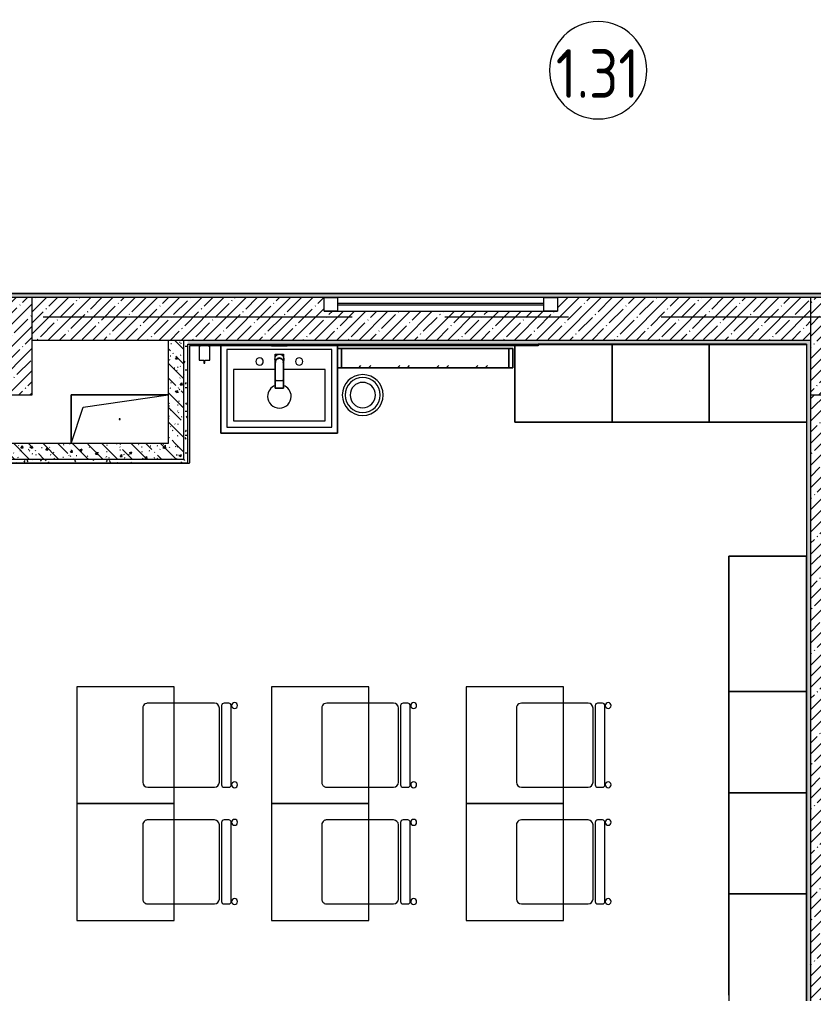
# Model space of a CAD drawing. Header units: millimetres. Extents: x 35881 to 234190, y -8553 to 29063.
# Drawn here: x 43345 to 47425, y 4324 to 9328 of the extents above; entities that cross this region are included whole.
import ezdxf

# ---------------------------------------------------------------- set-up
doc = ezdxf.new("R2010")
doc.units = ezdxf.units.MM
doc.linetypes.add('Осевая', pattern=[3175, 635, -476.25, 1587.5, -476.25])
for name, color, linetype, lineweight in [('0-1', 7, 'Continuous', 9), ('A-AREA-IDEN', 7, 'Continuous', 9), ('A-GENM', 7, 'Continuous', 9), ('A-GLAZ', 7, 'Continuous', 9), ('A-GLAZ-1', 7, 'Continuous', 13), ('A-WALL', 7, 'Continuous', 9), ('I-FURN', 7, 'Continuous', 9), ('I-WALL', 7, 'Continuous', 9), ('P-SANR-FIXT', 7, 'Continuous', 9), ('S-COLS', 7, 'Continuous', 9), ('Оси-2', 7, 'Осевая', 9)]:
    doc.layers.add(name, color=color, linetype=linetype, lineweight=lineweight)
for name, color, linetype, lineweight, true_color in [('A-WALL-1', 7, 'Continuous', 9, 0x3c3c3c), ('A-WALL-FNSH-1', 7, 'Continuous', 9, 0x3c3c3c), ('I-FURN-1', 7, 'Continuous', 9, 0xf0f0f0)]:
    doc.layers.add(name, color=color, linetype=linetype, lineweight=lineweight, true_color=true_color)
doc.styles.add('GOST Common_1', font='GOST_Common.ttf', dxfattribs={"width": 0.9, "height": 250})
pattern_1 = [(45, (0, 0), (-57.02463, 57.02463), []), (45, (57.025, 0), (-57.02463, 57.02463), [100.806, -20.161, 3.353, -16.808])]
pattern_2 = [(135, (0, 0), (-75.43415, -75.43415), [106.68, -17.78, 3.556, -17.78]), (135, (0, 75.39), (-75.43415, -75.43415), []), (50, (0, 0), (127.52922, -11.15758), [13.335, -146.685]), (355, (0, 0), (-24.66966, 133.74002), [10.668, -117.348]), (100.451, (10.63, -0.93), (102.85973, 122.58178), [11.333, -124.663]), (46.184, (0, 35.56), (189.75516, -29.43036), [20.002, -220.027]), (96.636, (15.81, 33.1), (166.1822, 173.1996), [17, -186.995]), (351.184, (0, 35.56), (166.1839, 173.1976), [16.002, -176.022]), (21, (17.78, 26.67), (106.13027, -71.58603), [13.335, -146.685]), (326, (17.78, 26.67), (43.26188, 128.93175), [10.668, -117.348]), (71.451, (26.62, 20.7), (149.39198, 57.34505), [11.333, -124.663]), (37.5, (0, 0), (2.16223, 59.188357), [3.353, -112.573, 3.353, -115.773, -117.792]), (37.5, (0, 0), (2.16223, 59.188357), [-235.052, 3.353, -114.44]), (7.5, (0, 0), (46.77386, 70.12615), [3.353, -64.567, 3.353, -109.906, -44.894]), (7.5, (0, 0), (46.77386, 70.12615), [-181.178, 3.353, -41.542]), (327.5, (-39.65, 0), (94.91367, -4.010093), [3.353, -41.097, 3.353, -135.331, -184.023]), (327.5, (-39.65, 0), (94.91367, -4.010093), [-183.134, 3.353, -180.67]), (317.5, (-57.43, 0), (103.69057, 17.79882), [3.353, -54.432, 3.353, -88.748, -130.683]), (317.5, (-57.43, 0), (103.69057, 17.79882), [-149.885, 3.353, -127.33])]
pattern_3 = [(0, (0, 0), (121.92, 30.48), [10.058, -81.382, 10.058, -81.382, -487.68]), (0, (0, 0), (121.92, 30.48), [-182.88, 10.058, -172.822, 10.058, -81.382, -213.36]), (0, (0, 0), (121.92, 30.48), [-457.2, 10.058, -50.902, 10.058, -142.342]), (120, (45.72, 15.24), (-87.356454, 90.345817), [10.058, -81.382, 10.058, -81.382, -487.68]), (120, (45.72, 15.24), (-87.356454, 90.345817), [-182.88, 10.058, -172.822, 10.058, -81.382, -213.36]), (120, (45.72, 15.24), (-87.356454, 90.345817), [-457.2, 10.058, -50.902, 10.058, -142.342]), (240, (60.96, 76.2), (-34.563546, -120.825817), [10.058, -81.382, 10.058, -81.382, -487.68]), (240, (60.96, 76.2), (-34.563546, -120.825817), [-182.88, 10.058, -172.822, 10.058, -81.382, -213.36]), (240, (60.96, 76.2), (-34.563546, -120.825817), [-457.2, 10.058, -50.902, 10.058, -142.342])]

# ---------------------------------------------------------------- blocks, each defined once
blk = doc.blocks.new('BSC_Колонна _Прямоугольная - 500х500-V1-План размещения напольных электротехнических лючков и розеток 1 этажа в осях 12-23')
at = {"layer": 'S-COLS'}
h = blk.add_hatch(dxfattribs=at)
h.set_pattern_fill('FP_3', color=256, style=0, pattern_type=2)
h.set_pattern_definition([(45, (-43160, -7650), (-57.02463, 57.02463), []), (45, (-43102.975, -7650), (-57.02463, 57.02463), [100.806, -20.161, 3.353, -16.808])])
h.paths.add_polyline_path([(-250, -250), (250, -250), (250, 250), (-250, 250), (-250, -122.8)])
for p, q in [((250, 250), (-250, 250)), ((-250, 250), (-250, -250)), ((250, -250), (250, 250)), ((-250, -250), (250, -250))]:
    blk.add_line(p, q, dxfattribs=at)
blk = doc.blocks.new('BSC_Колонна _Прямоугольная - 500х500-V2-План размещения напольных электротехнических лючков и розеток 1 этажа в осях 12-23')
at = {"layer": 'S-COLS'}
h = blk.add_hatch(dxfattribs=at)
h.set_pattern_fill('FP_4', color=256, style=0, pattern_type=2)
h.set_pattern_definition([(45, (-47660, -7650), (-57.02463, 57.02463), []), (45, (-47602.975, -7650), (-57.02463, 57.02463), [100.806, -20.161, 3.353, -16.808])])
h.paths.add_polyline_path([(-250, -250), (250, -250), (250, 250), (-250, 250), (-250, -122.8)])
for p, q in [((250, 250), (-250, 250)), ((-250, 250), (-250, -250)), ((250, -250), (250, 250)), ((-250, -250), (250, -250))]:
    blk.add_line(p, q, dxfattribs=at)
blk = doc.blocks.new('GM_Отверстие прямоугольное _в плите_ - Отверстие-V55-План размещения напольных электротехнических лючков и розеток 1 этажа в осях 12-23')
at = {"layer": 'A-GENM'}
for p, q in [((-250, -125), (-250, 125)), ((-250, 125), (250, 125)), ((250, 125), (-250, 125)), ((-250, 125), (-250, -125)), ((-187.5, 62.5), (250, 125)), ((-250, -125), (-187.5, 62.5))]:
    blk.add_line(p, q, dxfattribs=at)
for start, end in [(360, 180), (180, 360)]:
    blk.add_arc((0, 0), 2.5, start, end, dxfattribs=at)
blk = doc.blocks.new('Стол базовый прямоугольный - 1_7а-25476368-План размещения напольных электротехнических лючков и розеток 1 этажа в осях 12-23')
at = {"layer": 'I-FURN-1'}
for p, q in [((250, 300), (-250, 300)), ((-250, 300), (-250, -300)), ((250, -300), (250, 300)), ((-250, -300), (250, -300))]:
    blk.add_line(p, q, dxfattribs=at)
blk = doc.blocks.new('Стул Breuer - 1_9а-V88-План размещения напольных электротехнических лючков и розеток 1 этажа в осях 12-23')
at = {"layer": 'I-FURN-1'}
for p, q in [((-215.9, 215.9), (-215.9, 80)), ((190.5, 241.3), (-190.5, 241.3)), ((215.9, 80), (215.9, 215.9)), ((-215.9, 80), (-215.9, -127)), ((215.9, -127), (215.9, 80)), ((-215.9, -176.2), (-215.9, -200.8)), ((203.2, -163.5), (-203.2, -163.5)), ((-190.5, -152.4), (190.5, -152.4)), ((215.9, -200.8), (215.9, -176.2)), ((-203.2, -213.5), (203.2, -213.5))]:
    blk.add_line(p, q, dxfattribs=at)
for centre, radius, start, end in [((-190.5, 215.9), 25.4, 90, 180), ((190.5, 215.9), 25.4, 75, 90), ((190.5, 215.9), 25.4, 15, 75), ((190.5, 215.9), 25.4, 0, 15), ((-190.5, -127), 25.4, 180, 270), ((190.5, -127), 25.4, 270, 360), ((-203.2, -176.2), 12.7, 90, 180), ((203.2, -176.2), 12.7, 360, 90), ((-203.5, -230.6), 15.1, 360, 180), ((-203.5, -230.6), 15.1, 180, 360), ((-203.2, -200.8), 12.7, 180, 270), ((203.7, -230.6), 15.1, 360, 180), ((203.7, -230.6), 15.1, 180, 360), ((203.2, -200.8), 12.7, 270, 360)]:
    blk.add_arc(centre, radius, start, end, dxfattribs=at)
blk = doc.blocks.new('Стул Breuer - 1_9а-V89-План размещения напольных электротехнических лючков и розеток 1 этажа в осях 12-23')
at = {"layer": 'I-FURN-1'}
for p, q in [((-215.9, 215.9), (-215.9, 80)), ((190.5, 241.3), (-190.5, 241.3)), ((215.9, 80), (215.9, 215.9)), ((-215.9, 80), (-215.9, -127)), ((215.9, -127), (215.9, 80)), ((-215.9, -176.2), (-215.9, -200.8)), ((203.2, -163.5), (-203.2, -163.5)), ((-190.5, -152.4), (190.5, -152.4)), ((215.9, -200.8), (215.9, -176.2)), ((-203.2, -213.5), (203.2, -213.5))]:
    blk.add_line(p, q, dxfattribs=at)
for centre, radius, start, end in [((-190.5, 215.9), 25.4, 165, 180), ((-190.5, 215.9), 25.4, 150, 165), ((-190.5, 215.9), 25.4, 135, 150), ((-190.5, 215.9), 25.4, 90, 135), ((190.5, 215.9), 25.4, 75, 90), ((190.5, 215.9), 25.4, 45, 75), ((190.5, 215.9), 25.4, 30, 45), ((190.5, 215.9), 25.4, 15, 30), ((190.5, 215.9), 25.4, 0, 15), ((-190.5, -127), 25.4, 180, 270), ((190.5, -127), 25.4, 270, 360), ((-203.2, -176.2), 12.7, 90, 180), ((203.2, -176.2), 12.7, 360, 90), ((-203.5, -230.6), 15.1, 360, 180), ((-203.5, -230.6), 15.1, 180, 360), ((-203.2, -200.8), 12.7, 180, 270), ((203.7, -230.6), 15.1, 360, 180), ((203.7, -230.6), 15.1, 180, 360), ((203.2, -200.8), 12.7, 270, 360)]:
    blk.add_arc(centre, radius, start, end, dxfattribs=at)
blk = doc.blocks.new('Стул Breuer - 1_9а-V90-План размещения напольных электротехнических лючков и розеток 1 этажа в осях 12-23')
at = {"layer": 'I-FURN-1'}
for p, q in [((-215.9, 215.9), (-215.9, 0)), ((190.5, 241.3), (-190.5, 241.3)), ((215.9, 0), (215.9, 215.9)), ((-215.9, 0), (-215.9, -127)), ((215.9, -127), (215.9, 0)), ((-215.9, -176.2), (-215.9, -200.8)), ((203.2, -163.5), (-203.2, -163.5)), ((-190.5, -152.4), (190.5, -152.4)), ((215.9, -200.8), (215.9, -176.2)), ((-203.2, -213.5), (203.2, -213.5))]:
    blk.add_line(p, q, dxfattribs=at)
for centre, radius, start, end in [((-190.5, 215.9), 25.4, 150, 180), ((-190.5, 215.9), 25.4, 135, 150), ((-190.5, 215.9), 25.4, 120, 135), ((-190.5, 215.9), 25.4, 90, 120), ((190.5, 215.9), 25.4, 60, 90), ((190.5, 215.9), 25.4, 0, 60), ((-190.5, -127), 25.4, 180, 270), ((190.5, -127), 25.4, 270, 360), ((-203.2, -176.2), 12.7, 90, 180), ((203.2, -176.2), 12.7, 360, 90), ((-203.5, -230.6), 15.1, 360, 180), ((-203.5, -230.6), 15.1, 180, 360), ((-203.2, -200.8), 12.7, 180, 270), ((203.7, -230.6), 15.1, 360, 180), ((203.7, -230.6), 15.1, 180, 360), ((203.2, -200.8), 12.7, 270, 360)]:
    blk.add_arc(centre, radius, start, end, dxfattribs=at)
blk = doc.blocks.new('Стул Breuer - 1_9а-V91-План размещения напольных электротехнических лючков и розеток 1 этажа в осях 12-23')
at = {"layer": 'I-FURN-1'}
for p, q in [((-215.9, 215.9), (-215.9, 0)), ((190.5, 241.3), (-190.5, 241.3)), ((215.9, 0), (215.9, 215.9)), ((-215.9, 0), (-215.9, -127)), ((215.9, -127), (215.9, 0)), ((-215.9, -176.2), (-215.9, -200.8)), ((203.2, -163.5), (-203.2, -163.5)), ((-190.5, -152.4), (190.5, -152.4)), ((215.9, -200.8), (215.9, -176.2)), ((-203.2, -213.5), (203.2, -213.5))]:
    blk.add_line(p, q, dxfattribs=at)
for centre, radius, start, end in [((-190.5, 215.9), 25.4, 150, 180), ((-190.5, 215.9), 25.4, 135, 150), ((-190.5, 215.9), 25.4, 90, 135), ((190.5, 215.9), 25.4, 60, 90), ((190.5, 215.9), 25.4, 30, 60), ((190.5, 215.9), 25.4, 15, 30), ((190.5, 215.9), 25.4, 0, 15), ((-190.5, -127), 25.4, 180, 270), ((190.5, -127), 25.4, 270, 360), ((-203.2, -176.2), 12.7, 90, 180), ((203.2, -176.2), 12.7, 360, 90), ((-203.5, -230.6), 15.1, 360, 180), ((-203.5, -230.6), 15.1, 180, 360), ((-203.2, -200.8), 12.7, 180, 270), ((203.7, -230.6), 15.1, 360, 180), ((203.7, -230.6), 15.1, 180, 360), ((203.2, -200.8), 12.7, 270, 360)]:
    blk.add_arc(centre, radius, start, end, dxfattribs=at)
blk = doc.blocks.new('Стул Breuer - 1_9а-V92-План размещения напольных электротехнических лючков и розеток 1 этажа в осях 12-23')
at = {"layer": 'I-FURN-1'}
for p, q in [((-215.9, 215.9), (-215.9, 0)), ((190.5, 241.3), (-190.5, 241.3)), ((215.9, 0), (215.9, 215.9)), ((-215.9, 0), (-215.9, -127)), ((215.9, -127), (215.9, 0)), ((-215.9, -176.2), (-215.9, -200.8)), ((203.2, -163.5), (-203.2, -163.5)), ((-190.5, -152.4), (190.5, -152.4)), ((215.9, -200.8), (215.9, -176.2)), ((-203.2, -213.5), (203.2, -213.5))]:
    blk.add_line(p, q, dxfattribs=at)
for centre, radius, start, end in [((-190.5, 215.9), 25.4, 90, 180), ((190.5, 215.9), 25.4, 30, 90), ((190.5, 215.9), 25.4, 0, 30), ((-190.5, -127), 25.4, 180, 270), ((190.5, -127), 25.4, 270, 360), ((-203.2, -176.2), 12.7, 90, 180), ((203.2, -176.2), 12.7, 360, 90), ((-203.5, -230.6), 15.1, 360, 180), ((-203.5, -230.6), 15.1, 180, 360), ((-203.2, -200.8), 12.7, 180, 270), ((203.7, -230.6), 15.1, 360, 180), ((203.7, -230.6), 15.1, 180, 360), ((203.2, -200.8), 12.7, 270, 360)]:
    blk.add_arc(centre, radius, start, end, dxfattribs=at)
blk = doc.blocks.new('Стул Breuer - 1_9а-V84-План размещения напольных электротехнических лючков и розеток 1 этажа в осях 12-23')
at = {"layer": 'I-FURN-1'}
for p, q in [((-215.9, 215.9), (-215.9, 0)), ((190.5, 241.3), (-190.5, 241.3)), ((215.9, 0), (215.9, 215.9)), ((-215.9, 0), (-215.9, -127)), ((215.9, -127), (215.9, 0)), ((-215.9, -176.2), (-215.9, -200.8)), ((203.2, -163.5), (-203.2, -163.5)), ((-190.5, -152.4), (190.5, -152.4)), ((215.9, -200.8), (215.9, -176.2)), ((-203.2, -213.5), (203.2, -213.5))]:
    blk.add_line(p, q, dxfattribs=at)
for centre, radius, start, end in [((-190.5, 215.9), 25.4, 90, 180), ((190.5, 215.9), 25.4, 60, 90), ((190.5, 215.9), 25.4, 0, 60), ((-190.5, -127), 25.4, 180, 270), ((190.5, -127), 25.4, 270, 360), ((-203.2, -176.2), 12.7, 90, 180), ((203.2, -176.2), 12.7, 360, 90), ((-203.5, -230.6), 15.1, 360, 180), ((-203.5, -230.6), 15.1, 180, 360), ((-203.2, -200.8), 12.7, 180, 270), ((203.7, -230.6), 15.1, 360, 180), ((203.7, -230.6), 15.1, 180, 360), ((203.2, -200.8), 12.7, 270, 360)]:
    blk.add_arc(centre, radius, start, end, dxfattribs=at)
blk = doc.blocks.new('Мойка кухонная - Раковина Roca Victoria-N Unik 600х460 мм-30768662-План размещения напольных электротехнических лючков и розеток 1 этажа в осях 12-23')
at = {"layer": 'P-SANR-FIXT'}
for p, q in [((270, 0), (-270, 0)), ((-270, 0), (-270, -400)), ((270, -400), (270, 0)), ((-21, -102.3), (-236.6, -102.3)), ((-236.6, -102.3), (-236.6, -366.4)), ((236.1, -102.3), (21, -102.3)), ((236.1, -366.4), (236.1, -102.3)), ((-270, -400), (270, -400)), ((-236.6, -366.4), (236.1, -366.4))]:
    blk.add_line(p, q, dxfattribs=at)
for centre, radius, start, end in [((-101.6, -61.9), 19, 90, 180), ((-101.6, -61.9), 19, 360, 90), ((101.6, -61.9), 19.1, 360, 180), ((-101.6, -61.9), 19, 180, 270), ((-101.6, -61.9), 19.1, 270, 360), ((101.6, -61.9), 19.1, 180, 360), ((0, -241.3), 60.5, 110.4698, 180), ((0, -241.3), 60.5, 360, 69.5198), ((0, -241.3), 60.5, 180, 360)]:
    blk.add_arc(centre, radius, start, end, dxfattribs=at)
blk = doc.blocks.new('Зеркало обычное - Доска 2-32858921-План размещения напольных электротехнических лючков и розеток 1 этажа в осях 12-23')
at = {"layer": 'I-FURN'}
h = blk.add_hatch(dxfattribs=at)
h.set_pattern_fill('FP_59', color=256, style=0, pattern_type=2)
h.set_pattern_definition([(45, (50, 50), (-200, 0), [141.42, -141.42]), (45, (100, 50), (-200, 0), [70.71, -212.13]), (45, (50, 100), (-200, 0), [70.71, -212.13])])
h.paths.add_polyline_path([(-430, -40), (430, -40), (430, 60), (-430, 60)])
at = {"layer": 'I-FURN-1'}
for p, q in [((450, 60), (-450, 60)), ((-450, 60), (-450, -40)), ((-450, -40), (-450, 60)), ((-450, 60), (-430, 60)), ((430, 60), (-430, 60)), ((-430, 60), (-430, -40)), ((-430, -40), (-430, 60)), ((-430, 60), (430, 60)), ((-430, 60), (430, 60)), ((430, 60), (-430, 60)), ((-430, 60), (430, 60)), ((-430, -40), (-430, 60)), ((-430, -40), (-430, 60)), ((430, -40), (430, 60)), ((430, 60), (430, -40)), ((430, 60), (450, 60)), ((430, 60), (430, -40)), ((430, -40), (430, 60)), ((450, -40), (450, 60)), ((450, 60), (450, -40)), ((-450, -40), (450, -40)), ((-430, -40), (-450, -40)), ((-430, -40), (430, -40)), ((430, -40), (-430, -40)), ((430, -40), (-430, -40)), ((-430, -40), (430, -40)), ((430, -40), (-430, -40)), ((450, -40), (430, -40))]:
    blk.add_line(p, q, dxfattribs=at)
blk = doc.blocks.new('сифон - Для раковины-30649612-План размещения напольных электротехнических лючков и розеток 1 этажа в осях 12-23')
at = {"layer": 'P-SANR-FIXT'}
for p, q in [((233, 40), (231.1, 40)), ((231.1, -40), (231.1, 40)), ((231.1, -40), (233, -40))]:
    blk.add_line(p, q, dxfattribs=at)
blk = doc.blocks.new('смеситель для раковины - Default-30607276-План размещения напольных электротехнических лючков и розеток 1 этажа в осях 12-23')
at = {"layer": '0-1'}
for p, q in [((-20.7, -16.7), (-20.7, -17.2)), ((-20.3, -15.8), (-20.3, -19.4)), ((20.3, -19.4), (20.3, -15.8)), ((20.8, -17.2), (20.8, -16.7)), ((22.8, -2.9), (21.7, -15.4)), ((-20.3, -111.8), (20.3, -111.8)), ((-21, -151.6), (21, -151.6))]:
    blk.add_line(p, q, dxfattribs=at)
at = {"layer": '0-1', "flags": 128}
for points in [[(-21.7, -15.4), (-22.3, -8.3), (-22.8, -2.9)], [(-21, -89.3), (-21, -88.6), (-21, -88.2), (-21, -88), (-21, -88)], [(21, -88.3), (21, -88.3), (21, -88.5), (21, -88.9), (21, -89.1)]]:
    blk.add_lwpolyline(points, dxfattribs=at)
at = {"layer": 'P-SANR-FIXT'}
for p, q in [((-21, -151.6), (-21, 23)), ((-21, 23), (21, 23)), ((21, 23), (21, -151.6)), ((-20.3, -109.7), (-20.3, -111.8)), ((-20.3, -111.8), (-20.3, -111.8)), ((20.3, -111.8), (20.3, -109.7)), ((20.3, -111.8), (20.3, -111.8)), ((21, -151.6), (-21, -151.6))]:
    blk.add_line(p, q, dxfattribs=at)
at = {"layer": 'P-SANR-FIXT', "flags": 128}
for points in [[(21.1, -17.1), (21.5, -12.3), (22, -7.6), (22.4, -2.9), (22.9, 1.8)], [(22.9, 1.8), (22.4, -2.9), (22, -7.6), (21.5, -12.3), (21.1, -17.1)], [(-21, -37.9), (-21, -91), (-21, -144)], [(-20.3, -18.4), (-20.3, -17.1), (-20.3, -15.8)], [(-20.3, -109.7), (-20.3, -60.2), (-20.3, -19.4)], [(20.3, -15.8), (20.3, -17.1), (20.3, -18.4)], [(20.3, -19.4), (20.3, -60.2), (20.3, -109.7)], [(21, -17.1), (21, -16.6), (21, -16.1), (21, -15.6), (21, -15.1)], [(21, -37.9), (21, -32.7), (21, -27.5), (21, -22.3), (21, -17.1)], [(21, -144), (21, -91), (21, -37.9)]]:
    blk.add_lwpolyline(points, dxfattribs=at)
at = {"layer": 'P-SANR-FIXT'}
for centre, major_axis, ratio, start_param, end_param in [((0, -17.2), (20.8, 0), 0.98634, 1.013087, 2.128653), ((-9809.3, -72.1), (9788.3, 0.5), 0.986286, 0.003489, 0.005645), ((0, -17.2), (-20.8, 0), 0.98634, 6.029227, 6.283185), ((0, -17.2), (20.8, 0), 0.98634, 3.141593, 3.222501), ((0, -17.2), (20.8, 0), 0.98634, 2.513274, 2.57608), ((0, -17.2), (20.8, 0), 0.98634, 0.56555, 0.628319), ((0, -17.2), (20.8, 0), 0.98634, 0, 0.254049), ((0, -17.2), (20.8, 0), 0.98634, 6.202274, 6.283185)]:
    blk.add_ellipse(centre, major_axis=major_axis, ratio=ratio, start_param=start_param, end_param=end_param, dxfattribs=at)
for points, knots in [([(-21.7, 7.4), (-21.2, 8.6), (-20.2, 11.1), (-18, 14.3), (-15.3, 17.2), (-12.2, 19.6), (-8.7, 21.4), (-5.4, 22.4), (-2.5, 22.9), (0.8, 23.1), (4.8, 22.7), (8.8, 21.3), (11.6, 19.8), (13.7, 18.4), (15.6, 16.8), (17.8, 14.5), (21.2, 9.7), (22.5, 5.1), (22.9, 1.8)], [0.1111111, 0.1111111, 0.1111111, 0.1111111, 0.1666667, 0.2222222, 0.2777778, 0.3333333, 0.3888889, 0.4444444, 0.4791667, 0.5138889, 0.5833333, 0.6527778, 0.6875, 0.7222222, 0.7569444, 0.7916667, 0.8611111, 1, 1, 1, 1]), ([(-21, -15), (-20.9, -13.9), (-20.5, -11.7), (-19.3, -8.4), (-17.6, -5.5), (-14.7, -1.9), (-10.1, 1.7), (-4.5, 3.5), (0, 3.8), (3.4, 3.6), (6.8, 2.8), (11.1, 0.9), (14.8, -1.9), (17.6, -5.5), (19.3, -8.5), (20.5, -11.7), (20.9, -14), (21, -15.1)], [0, 0, 0, 0, 0.055556, 0.111111, 0.166667, 0.222222, 0.333333, 0.444444, 0.5, 0.555556, 0.611111, 0.666667, 0.777778, 0.833333, 0.888889, 0.944444, 1, 1, 1, 1]), ([(-20.3, -15.8), (-20.3, -13.7), (-19.8, -10.7), (-17.9, -6.9), (-16.3, -4.7), (-14.8, -3.1), (-13, -1.5), (-11.1, -0.2), (-9, 0.8), (-7.3, 1.5), (-5.5, 2), (-3.5, 2.4), (-1.4, 2.7), (1, 2.7), (3.3, 2.5), (5.5, 2), (7.7, 1.3), (9.8, 0.4), (11.7, -0.6), (13.5, -1.9), (15.1, -3.4), (16.9, -5.4), (19.5, -9.5), (20.3, -13.2), (20.3, -15.8)], [0, 0, 0, 0, 0.111111, 0.166667, 0.222222, 0.25, 0.277778, 0.333333, 0.361111, 0.388889, 0.416667, 0.444444, 0.479167, 0.513889, 0.548611, 0.583333, 0.618056, 0.652778, 0.6875, 0.722222, 0.756944, 0.791667, 0.861111, 1, 1, 1, 1]), ([(-20.3, -19.4), (-20.3, -18.2), (-20.2, -15.9), (-19.3, -12.3), (-18, -9.6), (-16.8, -7.5), (-15.7, -6.1), (-14.5, -4.7), (-12.8, -3), (-9.4, -0.5), (-3.7, 1.7), (2.4, 1.7), (7.1, 0.4), (10.9, -1.5), (13.6, -3.7), (15.4, -5.7), (16.5, -7.1), (17.8, -9), (18.9, -11.5), (20, -15), (20.3, -17.7), (20.3, -19.4)], [0, 0, 0, 0, 0.055556, 0.111111, 0.166667, 0.194444, 0.222222, 0.25, 0.277778, 0.333333, 0.444444, 0.555556, 0.611111, 0.666667, 0.75, 0.770833, 0.791667, 0.833333, 0.875, 0.916667, 1, 1, 1, 1]), ([(-22.9, -0.3), (-22.8, -1.4), (-22.6, -3), (-22.4, -5.3), (-22.1, -7.6), (-21.9, -9.3), (-21.6, -11.8), (-21.5, -13.7), (-21.3, -15.4), (-21.2, -16.5), (-21.1, -17.1)], [0, 0, 0, 0, 0.2, 0.3, 0.4, 0.6, 0.7, 0.8, 0.9, 1, 1, 1, 1]), ([(-21.8, -13.9), (-21.9, -12.9), (-22, -10.9), (-22.2, -8.4), (-22.3, -6.9), (-22.4, -5.5), (-22.5, -4.4), (-22.6, -3.8), (-22.6, -3.6)], [0, 0, 0, 0, 0.125, 0.25, 0.375, 0.5, 0.625, 0.6821513, 0.6821513, 0.6821513, 0.6821513]), ([(-21, -88.1), (-21, -84.5), (-21, -78.9), (-21.1, -72.5), (-21.1, -68.8), (-21.1, -66.1), (-21.1, -63.2), (-21.1, -59.3), (-21.1, -54.3), (-21.2, -48.8), (-21.2, -44.2), (-21.2, -41), (-21.3, -38.7), (-21.3, -37), (-21.3, -35.6), (-21.3, -34.5), (-21.3, -33.4), (-21.4, -31.8), (-21.4, -30), (-21.4, -27.9), (-21.5, -25.2), (-21.5, -22.1), (-21.6, -18.9), (-21.7, -16.1), (-21.8, -14.6), (-21.8, -13.9)], [0, 0, 0, 0, 0.083333, 0.125, 0.145833, 0.166667, 0.1875, 0.208333, 0.25, 0.291667, 0.333333, 0.375, 0.416667, 0.458333, 0.479167, 0.5, 0.520833, 0.541667, 0.583333, 0.625, 0.666667, 0.75, 0.833333, 0.916667, 1, 1, 1, 1]), ([(21.8, -13.9), (21.8, -14.6), (21.7, -16.1), (21.6, -18.9), (21.5, -22.1), (21.5, -25.2), (21.4, -27.9), (21.4, -30), (21.4, -31.8), (21.3, -33.4), (21.3, -34.5), (21.3, -35.6), (21.3, -37), (21.3, -38.7), (21.3, -41), (21.2, -44.2), (21.2, -48.8), (21.2, -54.3), (21.1, -59.3), (21.1, -63.2), (21.1, -66.1), (21.1, -68.8), (21.1, -72.5), (21, -78.9), (21, -84.5), (21, -88.1)], [0, 0, 0, 0, 0.083333, 0.166667, 0.25, 0.333333, 0.375, 0.416667, 0.458333, 0.479167, 0.5, 0.520833, 0.541667, 0.583333, 0.625, 0.666667, 0.708333, 0.75, 0.791667, 0.8125, 0.833333, 0.854167, 0.875, 0.916667, 1, 1, 1, 1]), ([(22.9, -0.3), (22.9, -0.4), (22.9, -0.8), (22.8, -1.5), (22.7, -2.4), (22.6, -3.4), (22.5, -4.5), (22.4, -5.5), (22.2, -6.9), (22, -8.7), (21.8, -10.8), (21.6, -12.5), (21.4, -13.9), (21.3, -15), (21.2, -16), (21.1, -16.7), (21.1, -17.1)], [0, 0, 0, 0, 0.03125, 0.0625, 0.125, 0.1875, 0.25, 0.3125, 0.375, 0.5, 0.625, 0.75, 0.8125, 0.875, 0.9375, 1, 1, 1, 1]), ([(21.8, -13.9), (21.8, -15.1), (21.7, -16.8), (21.3, -18.6), (21.1, -19.2)], [0, 0, 0, 0, 0.1111111, 0.1793104, 0.1793104, 0.1793104, 0.1793104]), ([(22.9, -0.3), (22.9, -0.8), (22.8, -2), (22.6, -3.7), (22.4, -5.2), (22.3, -6.4), (22.2, -7.3), (22.2, -8.4), (22, -10), (21.9, -11.9), (21.8, -13.3), (21.8, -13.9)], [0, 0, 0, 0, 0.166667, 0.333333, 0.5, 0.583333, 0.666667, 0.75, 0.833333, 0.916667, 1, 1, 1, 1]), ([(-21, -144), (-21, -144.4), (-21, -145.2), (-21, -146.9), (-21, -148.7), (-21, -150.5), (-21, -151.5), (-21, -151.7), (-21, -151.6)], [0, 0, 0, 0, 0.0555556, 0.1111111, 0.2222222, 0.3333333, 0.4444444, 0.5555556, 0.5555556, 0.5555556, 0.5555556]), ([(21, -151.6), (21, -151.7), (21, -151.5), (21, -150.5), (21, -148.7), (21, -146.9), (21, -145.2), (21, -144.4), (21, -144)], [0.4444444, 0.4444444, 0.4444444, 0.4444444, 0.5555556, 0.6666667, 0.7777778, 0.8888889, 0.9444444, 1, 1, 1, 1])]:
    blk.add_open_spline(points, degree=3, knots=knots, dxfattribs=at)
for points in [[(22.9, 0.8), (22.9, 0.4), (22.9, 0.1), (22.9, -0.3)], [(-22.5, -5.4), (-22.8, -3.7), (-23, -2), (-22.9, -0.3)], [(-21.1, -19.2), (-21.5, -17.5), (-21.8, -15.7), (-21.8, -13.9)], [(-21, -15), (-21, -15.3), (-21.1, -16), (-21.1, -16.7), (-21.1, -17.1)], [(21, -15.1), (21, -15.4), (21.1, -16.1), (21.1, -16.7), (21.1, -17.1)], [(21.1, -17.1), (21.1, -18.8), (21.1, -22.3), (21.1, -27.5), (21, -32.7), (21, -36.1), (21, -37.9)], [(21.1, -17.1), (21.2, -15.7), (21.5, -12.9), (22, -8.7), (22.5, -4.5), (22.8, -1.7), (22.9, -0.3)], [(22.9, -0.3), (23, -2.6), (22.7, -4.8), (22.1, -7)]]:
    blk.add_open_spline(points, degree=3, dxfattribs=at)
blk = doc.blocks.new('TOY_Диспансер мыло - Дозатор Elegance new 11654 019001 хром-30648319-План размещения напольных электротехнических лючков и розеток 1 этажа в осях 12-23')
at = {"layer": 'A-GENM'}
for p, q in [((97.5, 79.7), (97.5, 12)), ((122.2, 81.7), (99.5, 81.7)), ((127.9, 96.6), (122.2, 96.6)), ((122.2, 96.6), (122.2, 81.7)), ((127.9, 81.7), (127.9, 96.6)), ((150.5, 81.7), (127.9, 81.7)), ((152.5, 12), (152.5, 79.7)), ((99.5, 10), (105, 10)), ((105, 10), (105, 7.5)), ((145, 7.3), (145, 10)), ((145, 10), (150.5, 10))]:
    blk.add_line(p, q, dxfattribs=at)
for centre, start, end in [((99.5, 79.7), 90, 180), ((150.5, 79.7), 360, 90), ((99.5, 12), 180, 270), ((150.5, 12), 270, 360)]:
    blk.add_arc(centre, 2, start, end, dxfattribs=at)
blk = doc.blocks.new('мусорная корзина - Round_ Metal-30590745-План размещения напольных электротехнических лючков и розеток 1 этажа в осях 12-23')
at = {"layer": 'P-SANR-FIXT'}
for radius, start, end in [(105, 0, 180), (90, 360, 180), (65, 0, 180), (105, 180, 360), (90, 180, 360), (65, 180, 360)]:
    blk.add_arc((0, 0), radius, start, end, dxfattribs=at)
blk = doc.blocks.new('шкаф 1_112 - шкаф 1_112-31117176-План размещения напольных электротехнических лючков и розеток 1 этажа в осях 12-23')
at = {"layer": 'I-FURN-1'}
for p, q in [((-400, 6070), (-400, 1115)), ((0, 6070), (-400, 6070)), ((0, 6070), (-400, 6070)), ((-400, 6070), (-400, 5375)), ((-400, 5375), (-400, 6070)), ((-400, 6070), (0, 6070)), ((0, 0), (0, 6070)), ((0, 5375), (0, 6070)), ((0, 6070), (0, 5375)), ((-400, 5375), (0, 5375)), ((0, 5375), (-400, 5375)), ((-400, 5375), (-400, 4855)), ((-400, 4855), (-400, 5375)), ((-400, 5375), (0, 5375)), ((-400, 5375), (0, 5375)), ((0, 5375), (-400, 5375)), ((0, 4855), (0, 5375)), ((0, 5375), (0, 4855)), ((-400, 4855), (0, 4855)), ((-400, 4855), (0, 4855)), ((0, 4855), (-400, 4855)), ((0, 4855), (-400, 4855)), ((-400, 4855), (-400, 4335)), ((-400, 4335), (-400, 4855)), ((-400, 4855), (0, 4855)), ((0, 4335), (0, 4855)), ((0, 4855), (0, 4335)), ((-400, 4335), (0, 4335)), ((0, 4335), (-400, 4335)), ((-400, 4335), (-400, 3815)), ((-400, 3815), (-400, 4335)), ((-400, 4335), (0, 4335)), ((-400, 4335), (0, 4335)), ((0, 4335), (-400, 4335)), ((0, 3815), (0, 4335)), ((0, 4335), (0, 3815))]:
    blk.add_line(p, q, dxfattribs=at)
blk = doc.blocks.new('1_113 тумба - 1_113 тумба-V237-План размещения напольных электротехнических лючков и розеток 1 этажа в осях 12-23')
at = {"layer": 'I-FURN-1'}
for p, q in [((-400, 1500), (-388, 1500)), ((-400, 121), (-400, 1500)), ((-400, 1500), (-400, 1000)), ((-400, 1000), (-400, 1500)), ((-400, 1500), (-388, 1500)), ((0, 1500), (0, 0)), ((0, 1000), (0, 1500)), ((0, 1500), (0, 1000)), ((0, 1000), (-400, 1000)), ((-400, 1000), (-400, 500)), ((-400, 500), (-400, 1000)), ((-400, 1000), (0, 1000)), ((-400, 1000), (0, 1000)), ((0, 1000), (-400, 1000)), ((0, 500), (0, 1000)), ((0, 1000), (0, 500)), ((-400, 500), (0, 500)), ((0, 500), (-400, 500)), ((0, 500), (-400, 500)), ((-400, 500), (-400, 121)), ((-400, 121), (-400, 500)), ((-400, 500), (0, 500)), ((0, 0), (0, 500)), ((0, 500), (0, 0)), ((0, 0), (-393, 0)), ((-393, 0), (0, 0)), ((0, 0), (-393, 0))]:
    blk.add_line(p, q, dxfattribs=at)
blk = doc.blocks.new('120_Окно_СКБ_1Ст - 120_Окно_СКБ_1Ст 400х1200 EI30-24228621-План размещения напольных электротехнических лючков и розеток 1 этажа в осях 12-23')
at = {"layer": 'A-GLAZ'}
for p, q in [((600, 110), (-600, 110)), ((530, 80), (-530, 80)), ((530, 70), (-530, 70)), ((-600, 40), (600, 40))]:
    blk.add_line(p, q, dxfattribs=at)
at = {"layer": 'A-GLAZ-1'}
for p, q in [((-600, 40), (-600, 110)), ((-600, 110), (-530, 110)), ((-530, 110), (-530, 40)), ((530, 40), (530, 110)), ((530, 110), (600, 110)), ((600, 110), (600, 40)), ((-530, 40), (-600, 40)), ((600, 40), (530, 40))]:
    blk.add_line(p, q, dxfattribs=at)
blk = doc.blocks.new('Марка_Помещения - Номер-25198446-План размещения напольных электротехнических лючков и розеток 1 этажа в осях 12-23')
at = {"layer": 'A-AREA-IDEN'}
for start, end in [(360, 180), (180, 360)]:
    blk.add_arc((0, 0), 2.5, start, end, dxfattribs=at)

msp = doc.modelspace()

# ---------------------------------------------------------------- hatches: boundary and pattern name
at = {"layer": 'I-WALL'}
h = msp.add_hatch(dxfattribs=at)
h.set_pattern_fill('FP_58', color=256, style=0, pattern_type=2)
h.set_pattern_definition(pattern_3)
h.paths.add_polyline_path([(75358.8, 7900), (75460, 7900), (75459, 7920), (73730, 7920), (73730, 7900), (74631.4, 7900)])
h.paths.add_polyline_path([(72280, 7900), (72280, 7920), (71660, 7920), (71660, 7900), (71721.8, 7900)])
h.paths.add_polyline_path([(70710, 7900), (70710, 7920), (69360, 7920), (69360, 7900), (70630.7, 7900)])
h.paths.add_polyline_path([(68260, 7900), (68260, 7920), (66860, 7920), (66860, 7900), (67357.5, 7900)])
h.paths.add_polyline_path([(65910, 7900), (65910, 7920), (60610, 7920), (60610, 7900), (65902.7, 7900)])
h.paths.add_polyline_path([(58110, 7900), (58110, 7920), (50710, 7920), (50710, 7900), (56910, 7900)])
h.paths.add_polyline_path([(48210, 7900), (48210, 7920), (41840, 7920), (41840, 7900), (47910, 7900)])
h.paths.add_polyline_path([(39340, 7900), (39340, 7920), (38760, 7920), (38760, 7900), (39040, 7900)])
h = msp.add_hatch(dxfattribs=at)
h.set_pattern_fill('FP_1', color=256, style=0, pattern_type=2)
h.set_pattern_definition(pattern_1)
h.paths.add_polyline_path([(47410, 7680), (47410, 7900), (46110, 7900), (46110, 7830), (44910, 7830), (44910, 7900), (43410, 7900), (43410, 7680), (46990.5, 7680)])
h = msp.add_hatch(dxfattribs=at)
h.set_pattern_fill('FP_22', color=256, style=0, pattern_type=2)
h.set_pattern_definition(pattern_2)
h.paths.add_polyline_path([(44190, 7150), (44190, 7680), (44110, 7680), (44110, 7150)])
h = msp.add_hatch(dxfattribs=at)
h.set_pattern_fill('FP_58', color=256, style=0, pattern_type=2)
h.set_pattern_definition(pattern_3)
h.paths.add_polyline_path([(44190, 7070), (44210, 7070), (44210, 7680), (44190, 7680), (44190, 7527.2)])
h = msp.add_hatch(dxfattribs=at)
h.set_pattern_fill('FP_58', color=256, style=0, pattern_type=2)
h.set_pattern_definition(pattern_3)
h.paths.add_polyline_path([(47390, 7660), (47410, 7660), (47410, 7680), (44210, 7680), (44210, 7660), (47389, 7660)])
h = msp.add_hatch(dxfattribs=at)
h.set_pattern_fill('FP_58', color=256, style=0, pattern_type=2)
h.set_pattern_definition(pattern_3)
h.paths.add_polyline_path([(47390, 130), (47410, 130), (47410, 7660), (47390, 7660), (47390, 141)])
h = msp.add_hatch(dxfattribs=at)
h.set_pattern_fill('FP_1', color=256, style=0, pattern_type=2)
h.set_pattern_definition(pattern_1)
h.paths.add_polyline_path([(47630, 400), (47630, 7400), (47410, 7400), (47410, 400)])
h = msp.add_hatch(dxfattribs=at)
h.set_pattern_fill('FP_22', color=256, style=0, pattern_type=2)
h.set_pattern_definition(pattern_2)
h.paths.add_polyline_path([(44081, 7070), (44190, 7070), (44190, 7150), (42990, 7150), (42990, 7070)])
h = msp.add_hatch(dxfattribs=at)
h.set_pattern_fill('FP_58', color=256, style=0, pattern_type=2)
h.set_pattern_definition(pattern_3)
h.paths.add_polyline_path([(42910, 7050), (44210, 7050), (44210, 7070), (42910, 7070)])

# ---------------------------------------------------------------- linework, layer by layer
at = {"layer": 'A-WALL'}
for p, q in [((47390, 7660), (46011, 7660)), ((47389, 7659), (47389, 7660)), ((47390, 7660), (47390, 130))]:
    msp.add_line(p, q, dxfattribs=at)
at = {"layer": 'A-WALL-1'}
for p, q in [((44910, 7900), (43410, 7900)), ((47410, 7900), (46110, 7900)), ((47410, 7680), (43410, 7680)), ((44110, 7680), (44110, 7150)), ((44190, 7070), (44190, 7680)), ((47410, 7400), (47410, 400)), ((44110, 7150), (42990, 7150)), ((42910, 7070), (44190, 7070)), ((42890, 7050), (44210, 7050))]:
    msp.add_line(p, q, dxfattribs=at)
at = {"layer": 'A-WALL-FNSH-1'}
for p, q in [((65910, 7921), (38761, 7921)), ((39340, 7920), (65910, 7920)), ((46011, 7659), (47389, 7659)), ((47389, 7659), (47389, 141)), ((42889, 7049), (44218, 7049)), ((44218, 7049), (44218, 7050))]:
    msp.add_line(p, q, dxfattribs=at)
at = {"layer": 'I-FURN-1'}
for p, q in [((44380.1, 7652), (44380.1, 7202.3)), ((44380.1, 7202.3), (44380.1, 7652)), ((44980.1, 7638.3), (44980.1, 7652)), ((44980.1, 7652), (44980.1, 7638.3)), ((44980.1, 7538.3), (44980.1, 7638.3)), ((44980.1, 7638.3), (44980.1, 7538.3)), ((44980.1, 7202.3), (44980.1, 7538.3)), ((44980.1, 7538.3), (44980.1, 7202.3)), ((44380.1, 7202.3), (44980.1, 7202.3)), ((44980.1, 7202.3), (44380.1, 7202.3))]:
    msp.add_line(p, q, dxfattribs=at)
at = {"layer": 'I-WALL'}
for p, q in [((44210, 7050), (44210, 7660)), ((44210, 7660), (46011, 7660)), ((46011, 7659), (46011, 7652)), ((44218, 7652), (44218, 7050)), ((46011, 7652), (44218, 7652))]:
    msp.add_line(p, q, dxfattribs=at)
at = {"layer": 'Оси-2'}
msp.add_line((39180.8, 7800), (82200, 7800), dxfattribs=at)

# ---------------------------------------------------------------- block references
at = {"layer": 'A-AREA-IDEN', "xscale": 99.99999999999993, "yscale": 99.99999999999993, "zscale": 99.99999999999993}
msp.add_blockref('Марка_Помещения - Номер-25198446-План размещения напольных электротехнических лючков и розеток 1 этажа в осях 12-23', (46319.3, 9067.3), dxfattribs=at)
at = {"layer": 'A-GENM'}
msp.add_blockref('GM_Отверстие прямоугольное _в плите_ - Отверстие-V55-План размещения напольных электротехнических лючков и розеток 1 этажа в осях 12-23', (43860, 7275), dxfattribs=at)
at = {"layer": 'A-GLAZ'}
msp.add_blockref('120_Окно_СКБ_1Ст - 120_Окно_СКБ_1Ст 400х1200 EI30-24228621-План размещения напольных электротехнических лючков и розеток 1 этажа в осях 12-23', (45510, 7790), dxfattribs=at)
at = {"layer": 'I-FURN-1'}
for name, p, rotation in [('1_113 тумба - 1_113 тумба-V237-План размещения напольных электротехнических лючков и розеток 1 этажа в осях 12-23', (45890, 7259), 270.0000000000002), ('Стул Breuer - 1_9а-V88-План размещения напольных электротехнических лючков и розеток 1 этажа в осях 12-23', (44220, 5600), 89.99999999999959), ('Стул Breuer - 1_9а-V90-План размещения напольных электротехнических лючков и розеток 1 этажа в осях 12-23', (45140, 5600), 89.99999999999959), ('Стул Breuer - 1_9а-V92-План размещения напольных электротехнических лючков и розеток 1 этажа в осях 12-23', (46140, 5600), 89.99999999999959), ('Стул Breuer - 1_9а-V89-План размещения напольных электротехнических лючков и розеток 1 этажа в осях 12-23', (44220, 5000), 89.99999999999959), ('Стул Breuer - 1_9а-V91-План размещения напольных электротехнических лючков и розеток 1 этажа в осях 12-23', (45140, 5000), 89.99999999999959), ('Стул Breuer - 1_9а-V84-План размещения напольных электротехнических лючков и розеток 1 этажа в осях 12-23', (46140, 5000), 89.99999999999959)]:
    msp.add_blockref(name, p, dxfattribs=dict(at, rotation=rotation))
for name, p in [('Зеркало обычное - Доска 2-32858921-План размещения напольных электротехнических лючков и розеток 1 этажа в осях 12-23', (45430, 7578.3)), ('шкаф 1_112 - шкаф 1_112-31117176-План размещения напольных электротехнических лючков и розеток 1 этажа в осях 12-23', (47390, 501)), ('Стол базовый прямоугольный - 1_7а-25476368-План размещения напольных электротехнических лючков и розеток 1 этажа в осях 12-23', (43890, 5600)), ('Стол базовый прямоугольный - 1_7а-25476368-План размещения напольных электротехнических лючков и розеток 1 этажа в осях 12-23', (44890, 5600)), ('Стол базовый прямоугольный - 1_7а-25476368-План размещения напольных электротехнических лючков и розеток 1 этажа в осях 12-23', (45890, 5600)), ('Стол базовый прямоугольный - 1_7а-25476368-План размещения напольных электротехнических лючков и розеток 1 этажа в осях 12-23', (43890, 5000)), ('Стол базовый прямоугольный - 1_7а-25476368-План размещения напольных электротехнических лючков и розеток 1 этажа в осях 12-23', (44890, 5000)), ('Стол базовый прямоугольный - 1_7а-25476368-План размещения напольных электротехнических лючков и розеток 1 этажа в осях 12-23', (45890, 5000))]:
    msp.add_blockref(name, p, dxfattribs=at)
at = {"layer": 'P-SANR-FIXT'}
for name, p, rotation in [('TOY_Диспансер мыло - Дозатор Elegance new 11654 019001 хром-30648319-План размещения напольных электротехнических лючков и розеток 1 этажа в осях 12-23', (44420.6, 7659.5), 180), ('сифон - Для раковины-30649612-План размещения напольных электротехнических лючков и розеток 1 этажа в осях 12-23', (44680.1, 7419), 89.99999999999972)]:
    msp.add_blockref(name, p, dxfattribs=dict(at, rotation=rotation))
for name, p in [('Мойка кухонная - Раковина Roca Victoria-N Unik 600х460 мм-30768662-План размещения напольных электротехнических лючков и розеток 1 этажа в осях 12-23', (44680.7, 7633.3)), ('смеситель для раковины - Default-30607276-План размещения напольных электротехнических лючков и розеток 1 этажа в осях 12-23', (44680.7, 7586)), ('мусорная корзина - Round_ Metal-30590745-План размещения напольных электротехнических лючков и розеток 1 этажа в осях 12-23', (45109, 7399))]:
    msp.add_blockref(name, p, dxfattribs=at)
at = {"layer": 'S-COLS'}
for name, p in [('BSC_Колонна _Прямоугольная - 500х500-V1-План размещения напольных электротехнических лючков и розеток 1 этажа в осях 12-23', (43160, 7650)), ('BSC_Колонна _Прямоугольная - 500х500-V2-План размещения напольных электротехнических лючков и розеток 1 этажа в осях 12-23', (47660, 7650))]:
    msp.add_blockref(name, p, dxfattribs=at)

# ---------------------------------------------------------------- texts
at = {"layer": 'A-AREA-IDEN', "insert": (46101.2, 9175.9), "char_height": 250, "width": 548.354, "attachment_point": 1, "style": 'GOST Common_1'}
msp.add_mtext('1.31', dxfattribs=at)

doc.saveas('drawing.dxf')
